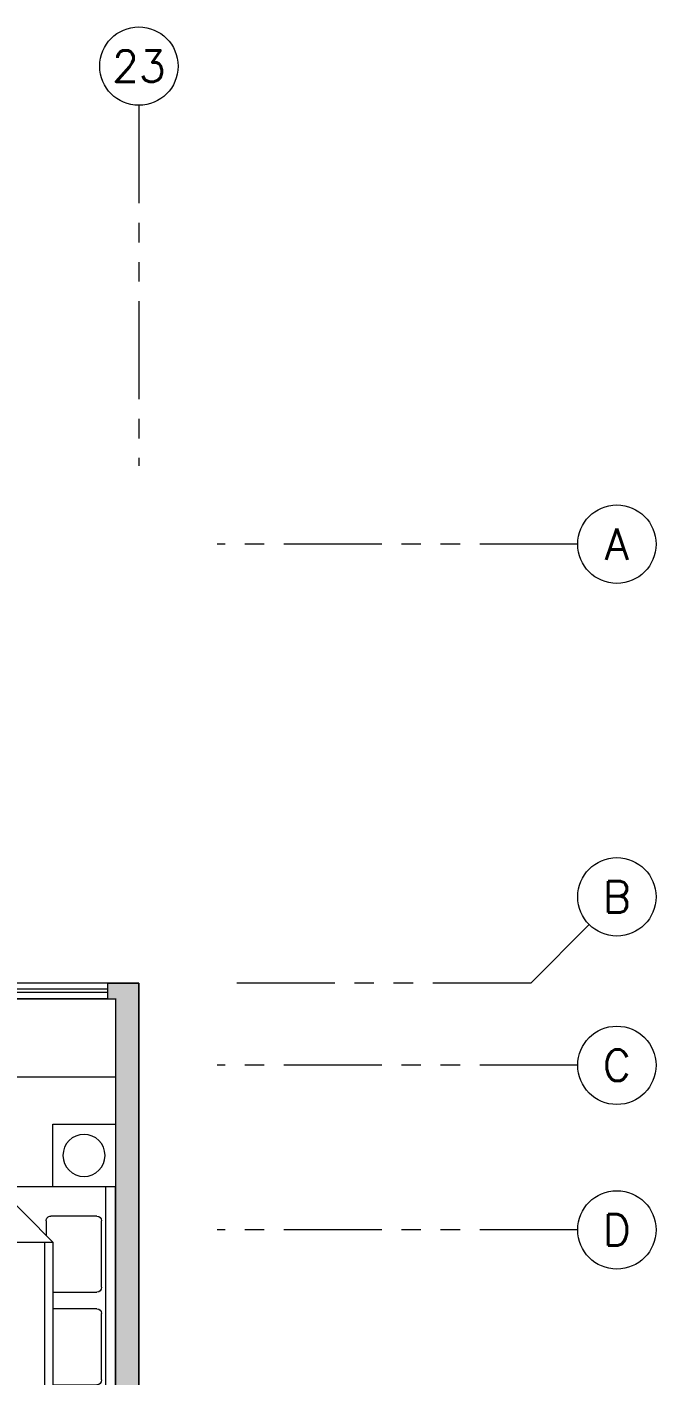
# Model space of a CAD drawing. Header units: millimetres. Extents: x 3765 to 3833, y 1327 to 1657.
# Drawn here: x 3817.81 to 3821.82, y 1415.29 to 1423.89 of the extents above; entities that cross this region are included whole.
import ezdxf
from ezdxf.enums import TextEntityAlignment as Align

# ---------------------------------------------------------------- set-up
doc = ezdxf.new("R2010")
doc.units = ezdxf.units.MM
for name, pattern in [('PHANTOM', [63.5, 31.75, -6.35, 6.35, -6.35, 6.35, -6.35]), ('PHANTOM2', [1.25, 0.625, -0.125, 0.125, -0.125, 0.125, -0.125]), ('X-REF_DP_Arquitectura$0$HIDDEN', [0.375, 0.25, -0.125])]:
    doc.linetypes.add(name, pattern=pattern)
doc.layers.get('0').update_dxf_attribs({"color": 251, "lineweight": 9})
doc.layers.get('DEFPOINTS').update_dxf_attribs({"color": 251, "lineweight": 9})
for name, color, linetype, lineweight in [('A-COTAS EXT', 251, 'Continuous', 13), ('A-EJES', 251, 'PHANTOM', 13), ('A-MOBILIARIO', 251, 'Continuous', 13), ('A-MURO BAJO', 251, 'Continuous', 13), ('A-MUROS', 251, 'Continuous', 13), ('A_20_Estructuras', 251, 'Continuous', 13), ('A_50_Vigas', 251, 'X-REF_DP_Arquitectura$0$HIDDEN', 13), ('A_60_HatchEstructuras', 251, 'Continuous', 13), ('DLP_MOBILIARIO FIJO', 251, 'Continuous', 13)]:
    doc.layers.add(name, color=color, linetype=linetype, lineweight=lineweight)
doc.styles.add('ROMANS', font='romans.shx', dxfattribs={"width": 0.8})

# ---------------------------------------------------------------- blocks, each defined once
blk = doc.blocks.new('EF-P112')
at = {"layer": 'A_60_HatchEstructuras'}
h = blk.add_hatch(color=256, dxfattribs=at)
h.dxf.hatch_style = 1
h.paths.add_polyline_path([(-1.6, -4.3), (-3.75, -4.3), (-3.75, -4.45), (-3.3, -4.45), (-3.3, -6.05), (-3.1, -6.05), (-3.1, -4.45), (-1.75, -4.45), (-1.75, -5.5), (-1.6, -5.5)], flags=17)
h.paths.add_polyline_path([(-1.6, -8.35), (-1.7468, -8.35), (-1.75, -8.35), (-1.75, -9.4), (-3.1, -9.4), (-3.1, -7.8), (-3.3, -7.8), (-3.3, -9.4), (-3.75, -9.4), (-3.75, -9.55), (-1.6, -9.55)], flags=17)
h.paths.add_polyline_path([(-4.5, -7), (-1.75, -7), (-1.75, -7.6), (-1.6, -7.6), (-1.6, -7), (1.2, -7), (1.2, -10.95), (1.15, -10.95), (1.15, -11.05), (1.35, -11.05), (1.35, -2.8), (1.15, -2.8), (1.15, -2.9), (1.2, -2.9), (1.2, -6.85), (-1.6, -6.85), (-1.6, -6.25), (-1.75, -6.25), (-1.75, -6.85), (-4.5, -6.85), (-4.5, -4.3), (-4.65, -4.3), (-4.65, -6.85), (-7.5001, -6.85), (-7.5001, -7), (-4.65, -7), (-4.65, -9.55), (-4.5, -9.55)])
at = {"layer": 'A_20_Estructuras'}
blk.add_lwpolyline([(1.35, -11.05), (1.35, -2.8), (1.15, -2.8), (1.15, -2.9), (1.2, -2.9), (1.2, -6.85)], dxfattribs=at)
at = {"layer": 'A_50_Vigas'}
blk.add_line((1.15, -2.8), (0, -2.8), dxfattribs=at)
blk = doc.blocks.new('A$C3E6679A6')
for p, q in [((0, 1.8444), (0.0001, 1.9044)), ((0.0001, 1.9044), (1.4501, 1.9044)), ((1.4501, 1.9044), (1.4501, 1.8444))]:
    blk.add_line(p, q)
at = {"linetype": 'Continuous'}
for p, q in [((0, 1.8444), (1.45, 1.8444)), ((0, 0.0044), (0, 1.8444)), ((0.2173, 1.8167), (0.6414, 1.8167)), ((0.8086, 1.8167), (1.2327, 1.8167)), ((1.45, 1.8444), (1.45, 0.0044)), ((0.1867, 1.5087), (0.1867, 1.786)), ((0.672, 1.786), (0.672, 1.5087)), ((0.778, 1.5087), (0.778, 1.786)), ((1.2633, 1.786), (1.2633, 1.4926)), ((0, 1.5084), (1.0953, 1.5084)), ((1.45, 1.1538), (1.0953, 1.5084)), ((1.0953, 1.5084), (1.0953, 1.1538)), ((1.0953, 1.4524), (0, 1.4524)), ((1.2327, 1.462), (1.1418, 1.462)), ((1.0953, 1.1538), (1.45, 1.1538)), ((1.45, 0.0044), (0, 0.0044))]:
    blk.add_line(p, q, dxfattribs=at)
for centre, start, end in [((0.2173, 1.786), 90, 180), ((0.6414, 1.786), 0, 90), ((0.8086, 1.786), 90, 180), ((1.2327, 1.786), 0, 90), ((1.2327, 1.4926), 270, 0)]:
    blk.add_arc(centre, 0.0306, start, end, dxfattribs=at)
at = {"layer": 'DEFPOINTS', "color": 0, "linetype": 'ByBlock'}
for p in [(0, 1.9044), (0, 0)]:
    blk.add_point(p, dxfattribs=at)
blk = doc.blocks.new('A$C2EBA15F5')
blk.add_lwpolyline([(0, 0.4), (0, 0), (0.4, 0), (0.4, 0.4)], close=True)
blk.add_circle((0.2, 0.2), 0.1344)
blk = doc.blocks.new('DPTO 65_D1')
at = {"layer": 'A-MOBILIARIO', "color": 8}
blk.add_lwpolyline([(-8.7001, 3.525), (-7.5001, 3.525), (-7.5001, 4.025), (-8.6501, 4.025)], dxfattribs=at)
at = {"layer": 'A-MURO BAJO', "color": 8}
for p, q in [((-8.6501, 4.125), (-7.5001, 4.125)), ((-8.6501, 4.025), (-7.5001, 4.025))]:
    blk.add_line(p, q, dxfattribs=at)
at = {"layer": 'A-MUROS', "color": 8}
blk.add_line((-8.8501, 4.125), (-8.8501, -0.075), dxfattribs=at)
blk.add_lwpolyline([(-8.8501, 4.125), (-8.6501, 4.125), (-8.6501, 4.025), (-8.7001, 4.025), (-8.7001, 0.075)], dxfattribs=at)
at = {"layer": 'DLP_MOBILIARIO FIJO', "color": 8}
for p, q in [((-8.6501, 4.085), (-7.5001, 4.085)), ((-8.6501, 4.065), (-7.5001, 4.065))]:
    blk.add_line(p, q, dxfattribs=at)
at = {"layer": 'A-MOBILIARIO', "color": 8}
blk.add_blockref('A$C2EBA15F5', (-8.7, 2.8251), dxfattribs=at)
at = {"layer": 'A-MOBILIARIO', "color": 8, "extrusion": (0, 0, -1), "xscale": -1.000000000000004, "zscale": -1.000000000000004, "rotation": 270}
blk.add_blockref('A$C3E6679A6', (6.7956, 1.375), dxfattribs=at)
blk = doc.blocks.new('TC_P10')
at = {"xscale": -1}
blk.add_blockref('DPTO 65_D1', (41.1999, 4.125), dxfattribs=at)
blk = doc.blocks.new('Ejes_Torre C')
at = {"layer": 'A-COTAS EXT'}
blk.add_line((52.55, 11.05), (52.9232, 11.4232), dxfattribs=at)
at = {"layer": 'A-EJES', "linetype": 'PHANTOM2'}
for points in [[(50.05, 16.65), (50.05, 14.35)], [(52.85, 13.85), (50.55, 13.85)], [(52.55, 11.05), (50.55, 11.05)], [(52.85, 10.525), (50.55, 10.525)], [(52.85, 9.475), (50.55, 9.475)]]:
    blk.add_lwpolyline(points, dxfattribs=at)
at = {"layer": 'A-EJES', "linetype": 'Continuous'}
for centre in [(50.05, 16.9), (53.1, 13.85), (53.1, 11.6), (53.1, 10.525), (53.1, 9.475)]:
    blk.add_circle(centre, 0.25, dxfattribs=at)
at = {"layer": 'A-EJES', "linetype": 'Continuous', "style": 'ROMANS'}
blk.add_text('23', height=0.2, dxfattribs=at).set_placement((50.05, 16.9), align=Align.MIDDLE_CENTER)
for s, p in [('A', (53.1, 13.85)), ('B', (53.1, 11.6)), ('C', (53.1, 10.525)), ('D', (53.1, 9.475))]:
    blk.add_text(s, height=0.2, rotation=0, dxfattribs=at).set_placement(p, align=Align.MIDDLE_CENTER)
blk = doc.blocks.new('pisos superiores')
at = {"layer": 'A-MOBILIARIO'}
blk.add_lwpolyline([(21.75, -2.925), (21.75, -2.425), (22.95, -2.425), (22.95, -2.925)], close=True, dxfattribs=at)
at = {"layer": 'A-MUROS'}
for p, q in [((22.9, -2.325, 0), (23.1, -2.325, 0)), ((23.1, -2.325, 0), (23.1, -10.575, 0))]:
    blk.add_line(p, q, dxfattribs=at)
blk.add_lwpolyline([(22.9, -2.325), (22.9, -2.425), (22.95, -2.425), (22.95, -6.375), (20.15, -6.375)], dxfattribs=at)
blk = doc.blocks.new('N.01')
at = {"layer": 'A-MUROS', "elevation": 0}
for points in [[(27.1, 2.3), (27.1, 2.3), (27.25, 2.3), (27.25, 10.55), (27.1, 10.55)], [(27.1, 10.4519), (27.1, 6.5)]]:
    blk.add_lwpolyline(points, dxfattribs=at)

msp = doc.modelspace()

# ---------------------------------------------------------------- block references
msp.add_blockref('EF-P112', (3817.1721, 1420.5876))

# ---------------------------------------------------------------- next in the draw order: block references
msp.add_blockref('TC_P10', (3768.4721, 1409.5379))

# ---------------------------------------------------------------- next in the draw order: block references
at = {"layer": 'A-EJES'}
msp.add_blockref('Ejes_Torre C', (3768.4721, 1406.7379), dxfattribs=at)
at = {"layer": 'A-MURO BAJO'}
msp.add_blockref('pisos superiores', (3795.4221, 1420.1129), dxfattribs=at)

# ---------------------------------------------------------------- next in the draw order: block references
msp.add_blockref('N.01', (3791.2721, 1407.2379, 0))

doc.saveas('drawing.dxf')
